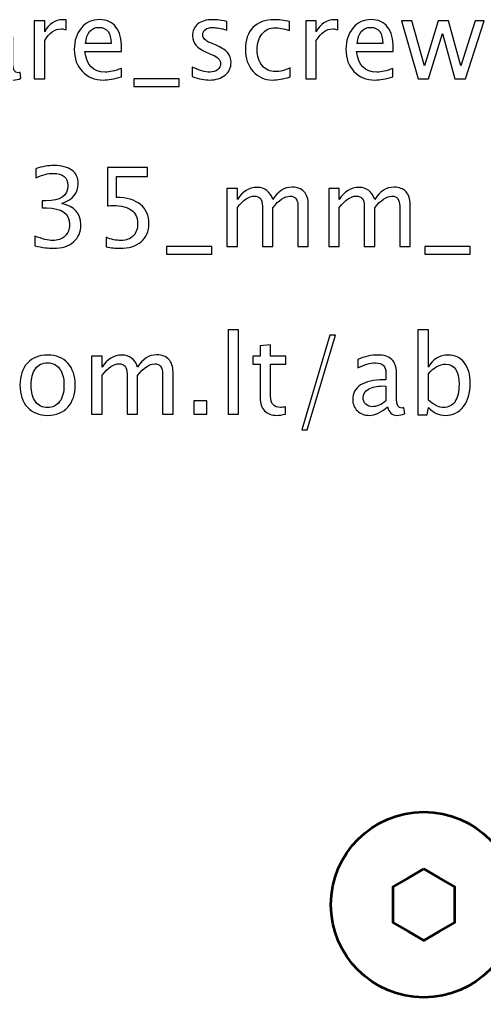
# Model space of a CAD drawing. Header units: centimetres. Extents: x -26.9 to 37.3, y -43.5 to 43.3.
# Drawn here: x 3.194 to 4.696, y 24.7 to 27.862 of the extents above; entities that cross this region are included whole.
import ezdxf

# ---------------------------------------------------------------- set-up
doc = ezdxf.new("R2010")
doc.units = ezdxf.units.CM
doc.header["$MEASUREMENT"] = 0
doc.layers.add('Layer 1', color=7, linetype='Continuous')

msp = doc.modelspace()

# ---------------------------------------------------------------- linework, layer by layer
at = {"layer": 'Layer 1', "lineweight": 53}
msp.add_ellipse((4.5, 25), major_axis=(0, 0.3), ratio=1, dxfattribs=at)
at = {"layer": 'Layer 1'}
for points, knots in [([(3.14253, 27.69425), (3.12219, 27.67556), (3.10261, 27.66621), (3.0838, 27.66621), (3.0838, 27.66621), (3.06833, 27.66621), (3.05546, 27.67103), (3.04528, 27.68073), (3.04528, 27.68073), (3.03505, 27.69043), (3.02994, 27.70266), (3.02994, 27.71742), (3.02994, 27.71742), (3.02994, 27.73782), (3.03852, 27.75352), (3.05569, 27.76446), (3.05569, 27.76446), (3.07286, 27.77539), (3.0975, 27.78086), (3.1296, 27.78086), (3.1296, 27.78086), (3.1296, 27.78086), (3.13754, 27.78086), (3.13754, 27.78086), (3.13754, 27.78086), (3.13754, 27.78086), (3.13754, 27.80338), (3.13754, 27.80338), (3.13754, 27.80338), (3.13754, 27.82508), (3.12625, 27.83589), (3.10361, 27.83589), (3.10361, 27.83589), (3.08609, 27.83589), (3.06692, 27.83037), (3.04617, 27.81931), (3.04617, 27.81931), (3.04617, 27.81931), (3.04617, 27.84718), (3.04617, 27.84718), (3.04617, 27.84718), (3.06898, 27.85659), (3.0905, 27.86129), (3.11067, 27.86129), (3.11067, 27.86129), (3.13142, 27.86129), (3.14677, 27.85659), (3.15659, 27.84712), (3.15659, 27.84712), (3.16646, 27.83766), (3.1714, 27.82308), (3.1714, 27.80338), (3.1714, 27.80338), (3.1714, 27.80338), (3.1714, 27.71889), (3.1714, 27.71889), (3.1714, 27.71889), (3.1714, 27.69954), (3.17734, 27.68984), (3.18928, 27.68984), (3.18928, 27.68984), (3.19075, 27.68984), (3.19292, 27.69008), (3.1958, 27.69055), (3.1958, 27.69055), (3.1958, 27.69055), (3.19822, 27.67173), (3.19822, 27.67173), (3.19822, 27.67173), (3.19051, 27.66803), (3.18205, 27.66621), (3.17276, 27.66621), (3.17276, 27.66621), (3.15694, 27.66621), (3.14689, 27.67556), (3.14253, 27.69425)], [0, 0, 0, 0, 0.05, 0.05, 0.05, 0.05, 0.1, 0.1, 0.1, 0.1, 0.15, 0.15, 0.15, 0.15, 0.2, 0.2, 0.2, 0.2, 0.25, 0.25, 0.25, 0.25, 0.3, 0.3, 0.3, 0.3, 0.35, 0.35, 0.35, 0.35, 0.4, 0.4, 0.4, 0.4, 0.45, 0.45, 0.45, 0.45, 0.5, 0.5, 0.5, 0.5, 0.55, 0.55, 0.55, 0.55, 0.6, 0.6, 0.6, 0.6, 0.65, 0.65, 0.65, 0.65, 0.7, 0.7, 0.7, 0.7, 0.75, 0.75, 0.75, 0.75, 0.8, 0.8, 0.8, 0.8, 0.85, 0.85, 0.85, 0.85, 0.9, 0.9, 0.9, 0.9, 1, 1, 1, 1]), ([(3.24096, 27.67044), (3.24096, 27.67044), (3.24096, 27.85741), (3.24096, 27.85741), (3.24096, 27.85741), (3.24096, 27.85741), (3.27482, 27.85741), (3.27482, 27.85741), (3.27482, 27.85741), (3.27482, 27.85741), (3.27482, 27.82208), (3.27482, 27.82208), (3.27482, 27.82208), (3.28829, 27.84824), (3.30781, 27.86129), (3.33344, 27.86129), (3.33344, 27.86129), (3.33691, 27.86129), (3.34056, 27.861), (3.34432, 27.86041), (3.34432, 27.86041), (3.34432, 27.86041), (3.34432, 27.82872), (3.34432, 27.82872), (3.34432, 27.82872), (3.33844, 27.83066), (3.33327, 27.83166), (3.3288, 27.83166), (3.3288, 27.83166), (3.30728, 27.83166), (3.28929, 27.81896), (3.27482, 27.7935), (3.27482, 27.7935), (3.27482, 27.7935), (3.27482, 27.67044), (3.27482, 27.67044), (3.27482, 27.67044), (3.27482, 27.67044), (3.24096, 27.67044), (3.24096, 27.67044)], [0, 0, 0, 0, 0.0909091, 0.0909091, 0.0909091, 0.0909091, 0.1818182, 0.1818182, 0.1818182, 0.1818182, 0.2727273, 0.2727273, 0.2727273, 0.2727273, 0.3636364, 0.3636364, 0.3636364, 0.3636364, 0.4545455, 0.4545455, 0.4545455, 0.4545455, 0.5454545, 0.5454545, 0.5454545, 0.5454545, 0.6363636, 0.6363636, 0.6363636, 0.6363636, 0.7272727, 0.7272727, 0.7272727, 0.7272727, 0.8181818, 0.8181818, 0.8181818, 0.8181818, 1, 1, 1, 1]), ([(3.52254, 27.67644), (3.49978, 27.66962), (3.48032, 27.66621), (3.46409, 27.66621), (3.46409, 27.66621), (3.4364, 27.66621), (3.41388, 27.67538), (3.39654, 27.69366), (3.39654, 27.69366), (3.37919, 27.71195), (3.37049, 27.73565), (3.37049, 27.76481), (3.37049, 27.76481), (3.37049, 27.79309), (3.37813, 27.81631), (3.39348, 27.83448), (3.39348, 27.83448), (3.40883, 27.85259), (3.42846, 27.86165), (3.45239, 27.86165), (3.45239, 27.86165), (3.47503, 27.86165), (3.49255, 27.85359), (3.5049, 27.83748), (3.5049, 27.83748), (3.51725, 27.82137), (3.52342, 27.79856), (3.52342, 27.76898), (3.52342, 27.76898), (3.52342, 27.76898), (3.52324, 27.75864), (3.52324, 27.75864), (3.52324, 27.75864), (3.52324, 27.75864), (3.40506, 27.75864), (3.40506, 27.75864), (3.40506, 27.75864), (3.41, 27.71395), (3.43182, 27.69161), (3.47044, 27.69161), (3.47044, 27.69161), (3.48461, 27.69161), (3.50196, 27.6956), (3.52254, 27.7036), (3.52254, 27.7036), (3.52254, 27.7036), (3.52254, 27.67644), (3.52254, 27.67644)], [0, 0, 0, 0, 0.0769231, 0.0769231, 0.0769231, 0.0769231, 0.1538462, 0.1538462, 0.1538462, 0.1538462, 0.2307692, 0.2307692, 0.2307692, 0.2307692, 0.3076923, 0.3076923, 0.3076923, 0.3076923, 0.3846154, 0.3846154, 0.3846154, 0.3846154, 0.4615385, 0.4615385, 0.4615385, 0.4615385, 0.5384615, 0.5384615, 0.5384615, 0.5384615, 0.6153846, 0.6153846, 0.6153846, 0.6153846, 0.6923077, 0.6923077, 0.6923077, 0.6923077, 0.7692308, 0.7692308, 0.7692308, 0.7692308, 0.8461538, 0.8461538, 0.8461538, 0.8461538, 1, 1, 1, 1]), ([(3.75155, 27.67714), (3.75155, 27.67714), (3.75155, 27.70819), (3.75155, 27.70819), (3.75155, 27.70819), (3.77372, 27.69713), (3.79295, 27.69161), (3.80935, 27.69161), (3.80935, 27.69161), (3.81911, 27.69161), (3.82723, 27.69425), (3.83363, 27.69954), (3.83363, 27.69954), (3.84004, 27.70478), (3.84328, 27.71136), (3.84328, 27.7193), (3.84328, 27.7193), (3.84328, 27.73088), (3.83428, 27.74047), (3.81629, 27.74805), (3.81629, 27.74805), (3.81629, 27.74805), (3.79647, 27.75646), (3.79647, 27.75646), (3.79647, 27.75646), (3.76725, 27.76857), (3.75261, 27.78609), (3.75261, 27.80885), (3.75261, 27.80885), (3.75261, 27.82513), (3.75837, 27.83795), (3.7699, 27.8473), (3.7699, 27.8473), (3.78142, 27.85665), (3.79724, 27.86129), (3.81729, 27.86129), (3.81729, 27.86129), (3.8277, 27.86129), (3.84063, 27.85988), (3.85598, 27.857), (3.85598, 27.857), (3.85598, 27.857), (3.86303, 27.85565), (3.86303, 27.85565), (3.86303, 27.85565), (3.86303, 27.85565), (3.86303, 27.82743), (3.86303, 27.82743), (3.86303, 27.82743), (3.84416, 27.83307), (3.82911, 27.83589), (3.81788, 27.83589), (3.81788, 27.83589), (3.808, 27.83589), (3.80018, 27.83372), (3.79424, 27.82943), (3.79424, 27.82943), (3.78836, 27.82513), (3.78542, 27.81937), (3.78542, 27.81214), (3.78542, 27.81214), (3.78542, 27.80197), (3.79365, 27.79333), (3.81017, 27.78633), (3.81017, 27.78633), (3.81017, 27.78633), (3.82646, 27.77945), (3.82646, 27.77945), (3.82646, 27.77945), (3.84492, 27.77169), (3.85798, 27.76346), (3.86562, 27.75481), (3.86562, 27.75481), (3.87332, 27.74617), (3.87714, 27.73535), (3.87714, 27.72242), (3.87714, 27.72242), (3.87714, 27.70601), (3.87068, 27.69255), (3.85768, 27.68202), (3.85768, 27.68202), (3.84475, 27.6715), (3.82817, 27.66621), (3.808, 27.66621), (3.808, 27.66621), (3.79248, 27.66621), (3.77372, 27.66985), (3.75155, 27.67714)], [0, 0, 0, 0, 0.0434783, 0.0434783, 0.0434783, 0.0434783, 0.0869565, 0.0869565, 0.0869565, 0.0869565, 0.1304348, 0.1304348, 0.1304348, 0.1304348, 0.173913, 0.173913, 0.173913, 0.173913, 0.2173913, 0.2173913, 0.2173913, 0.2173913, 0.2608696, 0.2608696, 0.2608696, 0.2608696, 0.3043478, 0.3043478, 0.3043478, 0.3043478, 0.3478261, 0.3478261, 0.3478261, 0.3478261, 0.3913043, 0.3913043, 0.3913043, 0.3913043, 0.4347826, 0.4347826, 0.4347826, 0.4347826, 0.4782609, 0.4782609, 0.4782609, 0.4782609, 0.5217391, 0.5217391, 0.5217391, 0.5217391, 0.5652174, 0.5652174, 0.5652174, 0.5652174, 0.6086957, 0.6086957, 0.6086957, 0.6086957, 0.6521739, 0.6521739, 0.6521739, 0.6521739, 0.6956522, 0.6956522, 0.6956522, 0.6956522, 0.7391304, 0.7391304, 0.7391304, 0.7391304, 0.7826087, 0.7826087, 0.7826087, 0.7826087, 0.826087, 0.826087, 0.826087, 0.826087, 0.8695652, 0.8695652, 0.8695652, 0.8695652, 0.9130435, 0.9130435, 0.9130435, 0.9130435, 1, 1, 1, 1]), ([(4.06794, 27.67608), (4.04601, 27.6695), (4.02708, 27.66621), (4.01114, 27.66621), (4.01114, 27.66621), (3.98586, 27.66621), (3.96493, 27.67556), (3.94829, 27.69419), (3.94829, 27.69419), (3.93165, 27.71289), (3.9233, 27.73647), (3.9233, 27.76487), (3.9233, 27.76487), (3.9233, 27.79521), (3.93153, 27.8189), (3.94799, 27.83584), (3.94799, 27.83584), (3.96446, 27.85283), (3.98745, 27.86129), (4.01696, 27.86129), (4.01696, 27.86129), (4.03149, 27.86129), (4.04783, 27.85929), (4.06582, 27.8553), (4.06582, 27.8553), (4.06582, 27.8553), (4.06582, 27.82672), (4.06582, 27.82672), (4.06582, 27.82672), (4.04671, 27.83237), (4.03113, 27.83519), (4.01914, 27.83519), (4.01914, 27.83519), (4.00173, 27.83519), (3.9878, 27.82866), (3.97739, 27.81567), (3.97739, 27.81567), (3.96699, 27.80267), (3.96175, 27.78533), (3.96175, 27.76369), (3.96175, 27.76369), (3.96175, 27.7427), (3.96716, 27.72577), (3.97792, 27.71277), (3.97792, 27.71277), (3.98868, 27.69984), (4.00273, 27.69337), (4.0202, 27.69337), (4.0202, 27.69337), (4.03566, 27.69337), (4.05154, 27.69737), (4.06794, 27.70537), (4.06794, 27.70537), (4.06794, 27.70537), (4.06794, 27.67608), (4.06794, 27.67608)], [0, 0, 0, 0, 0.0666667, 0.0666667, 0.0666667, 0.0666667, 0.1333333, 0.1333333, 0.1333333, 0.1333333, 0.2, 0.2, 0.2, 0.2, 0.2666667, 0.2666667, 0.2666667, 0.2666667, 0.3333333, 0.3333333, 0.3333333, 0.3333333, 0.4, 0.4, 0.4, 0.4, 0.4666667, 0.4666667, 0.4666667, 0.4666667, 0.5333333, 0.5333333, 0.5333333, 0.5333333, 0.6, 0.6, 0.6, 0.6, 0.6666667, 0.6666667, 0.6666667, 0.6666667, 0.7333333, 0.7333333, 0.7333333, 0.7333333, 0.8, 0.8, 0.8, 0.8, 0.8666667, 0.8666667, 0.8666667, 0.8666667, 1, 1, 1, 1]), ([(4.1188, 27.67044), (4.1188, 27.67044), (4.1188, 27.85741), (4.1188, 27.85741), (4.1188, 27.85741), (4.1188, 27.85741), (4.15266, 27.85741), (4.15266, 27.85741), (4.15266, 27.85741), (4.15266, 27.85741), (4.15266, 27.82208), (4.15266, 27.82208), (4.15266, 27.82208), (4.16613, 27.84824), (4.18565, 27.86129), (4.21128, 27.86129), (4.21128, 27.86129), (4.21475, 27.86129), (4.2184, 27.861), (4.22216, 27.86041), (4.22216, 27.86041), (4.22216, 27.86041), (4.22216, 27.82872), (4.22216, 27.82872), (4.22216, 27.82872), (4.21628, 27.83066), (4.21111, 27.83166), (4.20664, 27.83166), (4.20664, 27.83166), (4.18512, 27.83166), (4.16713, 27.81896), (4.15266, 27.7935), (4.15266, 27.7935), (4.15266, 27.7935), (4.15266, 27.67044), (4.15266, 27.67044), (4.15266, 27.67044), (4.15266, 27.67044), (4.1188, 27.67044), (4.1188, 27.67044)], [0, 0, 0, 0, 0.0909091, 0.0909091, 0.0909091, 0.0909091, 0.1818182, 0.1818182, 0.1818182, 0.1818182, 0.2727273, 0.2727273, 0.2727273, 0.2727273, 0.3636364, 0.3636364, 0.3636364, 0.3636364, 0.4545455, 0.4545455, 0.4545455, 0.4545455, 0.5454545, 0.5454545, 0.5454545, 0.5454545, 0.6363636, 0.6363636, 0.6363636, 0.6363636, 0.7272727, 0.7272727, 0.7272727, 0.7272727, 0.8181818, 0.8181818, 0.8181818, 0.8181818, 1, 1, 1, 1]), ([(4.40038, 27.67644), (4.37762, 27.66962), (4.35816, 27.66621), (4.34193, 27.66621), (4.34193, 27.66621), (4.31424, 27.66621), (4.29172, 27.67538), (4.27438, 27.69366), (4.27438, 27.69366), (4.25703, 27.71195), (4.24833, 27.73565), (4.24833, 27.76481), (4.24833, 27.76481), (4.24833, 27.79309), (4.25597, 27.81631), (4.27132, 27.83448), (4.27132, 27.83448), (4.28667, 27.85259), (4.3063, 27.86165), (4.33023, 27.86165), (4.33023, 27.86165), (4.35287, 27.86165), (4.37039, 27.85359), (4.38274, 27.83748), (4.38274, 27.83748), (4.39509, 27.82137), (4.40126, 27.79856), (4.40126, 27.76898), (4.40126, 27.76898), (4.40126, 27.76898), (4.40108, 27.75864), (4.40108, 27.75864), (4.40108, 27.75864), (4.40108, 27.75864), (4.2829, 27.75864), (4.2829, 27.75864), (4.2829, 27.75864), (4.28784, 27.71395), (4.30966, 27.69161), (4.34828, 27.69161), (4.34828, 27.69161), (4.36245, 27.69161), (4.3798, 27.6956), (4.40038, 27.7036), (4.40038, 27.7036), (4.40038, 27.7036), (4.40038, 27.67644), (4.40038, 27.67644)], [0, 0, 0, 0, 0.0769231, 0.0769231, 0.0769231, 0.0769231, 0.1538462, 0.1538462, 0.1538462, 0.1538462, 0.2307692, 0.2307692, 0.2307692, 0.2307692, 0.3076923, 0.3076923, 0.3076923, 0.3076923, 0.3846154, 0.3846154, 0.3846154, 0.3846154, 0.4615385, 0.4615385, 0.4615385, 0.4615385, 0.5384615, 0.5384615, 0.5384615, 0.5384615, 0.6153846, 0.6153846, 0.6153846, 0.6153846, 0.6923077, 0.6923077, 0.6923077, 0.6923077, 0.7692308, 0.7692308, 0.7692308, 0.7692308, 0.8461538, 0.8461538, 0.8461538, 0.8461538, 1, 1, 1, 1]), ([(4.48158, 27.67044), (4.48158, 27.67044), (4.42796, 27.85741), (4.42796, 27.85741), (4.42796, 27.85741), (4.42796, 27.85741), (4.461, 27.85741), (4.461, 27.85741), (4.461, 27.85741), (4.461, 27.85741), (4.5021, 27.71224), (4.5021, 27.71224), (4.5021, 27.71224), (4.5021, 27.71224), (4.54643, 27.85741), (4.54643, 27.85741), (4.54643, 27.85741), (4.54643, 27.85741), (4.5803, 27.85741), (4.5803, 27.85741), (4.5803, 27.85741), (4.5803, 27.85741), (4.61928, 27.71248), (4.61928, 27.71248), (4.61928, 27.71248), (4.61928, 27.71248), (4.66644, 27.85741), (4.66644, 27.85741), (4.66644, 27.85741), (4.66644, 27.85741), (4.69536, 27.85741), (4.69536, 27.85741), (4.69536, 27.85741), (4.69536, 27.85741), (4.63433, 27.67044), (4.63433, 27.67044), (4.63433, 27.67044), (4.63433, 27.67044), (4.60047, 27.67044), (4.60047, 27.67044), (4.60047, 27.67044), (4.60047, 27.67044), (4.56037, 27.81626), (4.56037, 27.81626), (4.56037, 27.81626), (4.56037, 27.81626), (4.51545, 27.67044), (4.51545, 27.67044), (4.51545, 27.67044), (4.51545, 27.67044), (4.48158, 27.67044), (4.48158, 27.67044)], [0, 0, 0, 0, 0.0714286, 0.0714286, 0.0714286, 0.0714286, 0.1428571, 0.1428571, 0.1428571, 0.1428571, 0.2142857, 0.2142857, 0.2142857, 0.2142857, 0.2857143, 0.2857143, 0.2857143, 0.2857143, 0.3571429, 0.3571429, 0.3571429, 0.3571429, 0.4285714, 0.4285714, 0.4285714, 0.4285714, 0.5, 0.5, 0.5, 0.5, 0.5714286, 0.5714286, 0.5714286, 0.5714286, 0.6428571, 0.6428571, 0.6428571, 0.6428571, 0.7142857, 0.7142857, 0.7142857, 0.7142857, 0.7857143, 0.7857143, 0.7857143, 0.7857143, 0.8571429, 0.8571429, 0.8571429, 0.8571429, 1, 1, 1, 1]), ([(3.40683, 27.78404), (3.40683, 27.78404), (3.48938, 27.78404), (3.48938, 27.78404), (3.48938, 27.78404), (3.48938, 27.81884), (3.47638, 27.83625), (3.45045, 27.83625), (3.45045, 27.83625), (3.42435, 27.83625), (3.40983, 27.81884), (3.40683, 27.78404)], [0, 0, 0, 0, 0.25, 0.25, 0.25, 0.25, 0.5, 0.5, 0.5, 0.5, 1, 1, 1, 1]), ([(4.28467, 27.78404), (4.28467, 27.78404), (4.36722, 27.78404), (4.36722, 27.78404), (4.36722, 27.78404), (4.36722, 27.81884), (4.35422, 27.83625), (4.32829, 27.83625), (4.32829, 27.83625), (4.30219, 27.83625), (4.28767, 27.81884), (4.28467, 27.78404)], [0, 0, 0, 0, 0.25, 0.25, 0.25, 0.25, 0.5, 0.5, 0.5, 0.5, 1, 1, 1, 1]), ([(3.56282, 27.64504), (3.56282, 27.64504), (3.56282, 27.67044), (3.56282, 27.67044), (3.56282, 27.67044), (3.56282, 27.67044), (3.70957, 27.67044), (3.70957, 27.67044), (3.70957, 27.67044), (3.70957, 27.67044), (3.70957, 27.64504), (3.70957, 27.64504), (3.70957, 27.64504), (3.70957, 27.64504), (3.56282, 27.64504), (3.56282, 27.64504)], [0, 0, 0, 0, 0.2, 0.2, 0.2, 0.2, 0.4, 0.4, 0.4, 0.4, 0.6, 0.6, 0.6, 0.6, 1, 1, 1, 1]), ([(3.24319, 27.1301), (3.24319, 27.1301), (3.24319, 27.16185), (3.24319, 27.16185), (3.24319, 27.16185), (3.26742, 27.15221), (3.28641, 27.14739), (3.30034, 27.14739), (3.30034, 27.14739), (3.31675, 27.14739), (3.32998, 27.15209), (3.34015, 27.16156), (3.34015, 27.16156), (3.35032, 27.17103), (3.35538, 27.18337), (3.35538, 27.19854), (3.35538, 27.19854), (3.35538, 27.23453), (3.33033, 27.25252), (3.28024, 27.25252), (3.28024, 27.25252), (3.28024, 27.25252), (3.26683, 27.25252), (3.26683, 27.25252), (3.26683, 27.25252), (3.26683, 27.25252), (3.26683, 27.27527), (3.26683, 27.27527), (3.26683, 27.27527), (3.26683, 27.27527), (3.27871, 27.27545), (3.27871, 27.27545), (3.27871, 27.27545), (3.3258, 27.27545), (3.34938, 27.29203), (3.34938, 27.32525), (3.34938, 27.32525), (3.34938, 27.3513), (3.33374, 27.36435), (3.30252, 27.36435), (3.30252, 27.36435), (3.28576, 27.36435), (3.26718, 27.35953), (3.24672, 27.34989), (3.24672, 27.34989), (3.24672, 27.34989), (3.24672, 27.37952), (3.24672, 27.37952), (3.24672, 27.37952), (3.26677, 27.38634), (3.28612, 27.38975), (3.30469, 27.38975), (3.30469, 27.38975), (3.32998, 27.38975), (3.34944, 27.38469), (3.36296, 27.37458), (3.36296, 27.37458), (3.37649, 27.36453), (3.38325, 27.34989), (3.38325, 27.33072), (3.38325, 27.33072), (3.38325, 27.30079), (3.36555, 27.27945), (3.3301, 27.26675), (3.3301, 27.26675), (3.37119, 27.25716), (3.39171, 27.23464), (3.39171, 27.19907), (3.39171, 27.19907), (3.39171, 27.17508), (3.38378, 27.15621), (3.36796, 27.14251), (3.36796, 27.14251), (3.35214, 27.12881), (3.33039, 27.12199), (3.30275, 27.12199), (3.30275, 27.12199), (3.287, 27.12199), (3.26718, 27.12469), (3.24319, 27.1301)], [0, 0, 0, 0, 0.047619, 0.047619, 0.047619, 0.047619, 0.0952381, 0.0952381, 0.0952381, 0.0952381, 0.1428571, 0.1428571, 0.1428571, 0.1428571, 0.1904762, 0.1904762, 0.1904762, 0.1904762, 0.2380952, 0.2380952, 0.2380952, 0.2380952, 0.2857143, 0.2857143, 0.2857143, 0.2857143, 0.3333333, 0.3333333, 0.3333333, 0.3333333, 0.3809524, 0.3809524, 0.3809524, 0.3809524, 0.4285714, 0.4285714, 0.4285714, 0.4285714, 0.4761905, 0.4761905, 0.4761905, 0.4761905, 0.5238095, 0.5238095, 0.5238095, 0.5238095, 0.5714286, 0.5714286, 0.5714286, 0.5714286, 0.6190476, 0.6190476, 0.6190476, 0.6190476, 0.6666667, 0.6666667, 0.6666667, 0.6666667, 0.7142857, 0.7142857, 0.7142857, 0.7142857, 0.7619048, 0.7619048, 0.7619048, 0.7619048, 0.8095238, 0.8095238, 0.8095238, 0.8095238, 0.8571429, 0.8571429, 0.8571429, 0.8571429, 0.9047619, 0.9047619, 0.9047619, 0.9047619, 1, 1, 1, 1]), ([(3.47332, 27.12728), (3.47332, 27.12728), (3.47332, 27.15762), (3.47332, 27.15762), (3.47332, 27.15762), (3.49019, 27.1508), (3.50619, 27.14739), (3.52147, 27.14739), (3.52147, 27.14739), (3.53817, 27.14739), (3.55134, 27.15233), (3.56093, 27.16221), (3.56093, 27.16221), (3.57051, 27.17208), (3.57527, 27.18567), (3.57527, 27.20295), (3.57527, 27.20295), (3.57527, 27.22153), (3.56851, 27.23576), (3.55499, 27.24558), (3.55499, 27.24558), (3.54146, 27.2554), (3.52189, 27.26028), (3.49631, 27.26028), (3.49631, 27.26028), (3.49037, 27.26028), (3.48408, 27.25987), (3.47755, 27.25904), (3.47755, 27.25904), (3.47755, 27.25904), (3.47755, 27.3834), (3.47755, 27.3834), (3.47755, 27.3834), (3.47755, 27.3834), (3.60667, 27.3834), (3.60667, 27.3834), (3.60667, 27.3834), (3.60667, 27.3834), (3.60667, 27.35377), (3.60667, 27.35377), (3.60667, 27.35377), (3.60667, 27.35377), (3.50719, 27.35377), (3.50719, 27.35377), (3.50719, 27.35377), (3.50719, 27.35377), (3.50719, 27.28639), (3.50719, 27.28639), (3.50719, 27.28639), (3.53999, 27.28639), (3.56557, 27.27886), (3.58397, 27.26381), (3.58397, 27.26381), (3.60238, 27.24881), (3.61161, 27.228), (3.61161, 27.20137), (3.61161, 27.20137), (3.61161, 27.17655), (3.60326, 27.15715), (3.58656, 27.1431), (3.58656, 27.1431), (3.56986, 27.12905), (3.54681, 27.12199), (3.51742, 27.12199), (3.51742, 27.12199), (3.50431, 27.12199), (3.48961, 27.12375), (3.47332, 27.12728)], [0, 0, 0, 0, 0.0555556, 0.0555556, 0.0555556, 0.0555556, 0.1111111, 0.1111111, 0.1111111, 0.1111111, 0.1666667, 0.1666667, 0.1666667, 0.1666667, 0.2222222, 0.2222222, 0.2222222, 0.2222222, 0.2777778, 0.2777778, 0.2777778, 0.2777778, 0.3333333, 0.3333333, 0.3333333, 0.3333333, 0.3888889, 0.3888889, 0.3888889, 0.3888889, 0.4444444, 0.4444444, 0.4444444, 0.4444444, 0.5, 0.5, 0.5, 0.5, 0.5555556, 0.5555556, 0.5555556, 0.5555556, 0.6111111, 0.6111111, 0.6111111, 0.6111111, 0.6666667, 0.6666667, 0.6666667, 0.6666667, 0.7222222, 0.7222222, 0.7222222, 0.7222222, 0.7777778, 0.7777778, 0.7777778, 0.7777778, 0.8333333, 0.8333333, 0.8333333, 0.8333333, 0.8888889, 0.8888889, 0.8888889, 0.8888889, 1, 1, 1, 1]), ([(3.86361, 27.12834), (3.86361, 27.12834), (3.86361, 27.31531), (3.86361, 27.31531), (3.86361, 27.31531), (3.86361, 27.31531), (3.89747, 27.31531), (3.89747, 27.31531), (3.89747, 27.31531), (3.89747, 27.31531), (3.89747, 27.27998), (3.89747, 27.27998), (3.89747, 27.27998), (3.914, 27.30614), (3.93516, 27.31919), (3.96109, 27.31919), (3.96109, 27.31919), (3.98608, 27.31919), (4.00307, 27.30614), (4.01213, 27.27998), (4.01213, 27.27998), (4.02818, 27.30638), (4.04911, 27.31955), (4.0748, 27.31955), (4.0748, 27.31955), (4.09121, 27.31955), (4.10397, 27.31473), (4.11308, 27.30502), (4.11308, 27.30502), (4.12219, 27.29532), (4.12678, 27.28174), (4.12678, 27.26428), (4.12678, 27.26428), (4.12678, 27.26428), (4.12678, 27.12834), (4.12678, 27.12834), (4.12678, 27.12834), (4.12678, 27.12834), (4.09291, 27.12834), (4.09291, 27.12834), (4.09291, 27.12834), (4.09291, 27.12834), (4.09291, 27.25869), (4.09291, 27.25869), (4.09291, 27.25869), (4.09291, 27.27998), (4.08445, 27.29062), (4.06751, 27.29062), (4.06751, 27.29062), (4.04993, 27.29062), (4.03147, 27.27821), (4.01213, 27.25334), (4.01213, 27.25334), (4.01213, 27.25334), (4.01213, 27.12834), (4.01213, 27.12834), (4.01213, 27.12834), (4.01213, 27.12834), (3.97826, 27.12834), (3.97826, 27.12834), (3.97826, 27.12834), (3.97826, 27.12834), (3.97826, 27.25881), (3.97826, 27.25881), (3.97826, 27.25881), (3.97826, 27.28027), (3.96968, 27.29097), (3.95245, 27.29097), (3.95245, 27.29097), (3.93534, 27.29097), (3.91699, 27.27851), (3.89747, 27.25352), (3.89747, 27.25352), (3.89747, 27.25352), (3.89747, 27.12834), (3.89747, 27.12834), (3.89747, 27.12834), (3.89747, 27.12834), (3.86361, 27.12834), (3.86361, 27.12834)], [0, 0, 0, 0, 0.047619, 0.047619, 0.047619, 0.047619, 0.0952381, 0.0952381, 0.0952381, 0.0952381, 0.1428571, 0.1428571, 0.1428571, 0.1428571, 0.1904762, 0.1904762, 0.1904762, 0.1904762, 0.2380952, 0.2380952, 0.2380952, 0.2380952, 0.2857143, 0.2857143, 0.2857143, 0.2857143, 0.3333333, 0.3333333, 0.3333333, 0.3333333, 0.3809524, 0.3809524, 0.3809524, 0.3809524, 0.4285714, 0.4285714, 0.4285714, 0.4285714, 0.4761905, 0.4761905, 0.4761905, 0.4761905, 0.5238095, 0.5238095, 0.5238095, 0.5238095, 0.5714286, 0.5714286, 0.5714286, 0.5714286, 0.6190476, 0.6190476, 0.6190476, 0.6190476, 0.6666667, 0.6666667, 0.6666667, 0.6666667, 0.7142857, 0.7142857, 0.7142857, 0.7142857, 0.7619048, 0.7619048, 0.7619048, 0.7619048, 0.8095238, 0.8095238, 0.8095238, 0.8095238, 0.8571429, 0.8571429, 0.8571429, 0.8571429, 0.9047619, 0.9047619, 0.9047619, 0.9047619, 1, 1, 1, 1]), ([(4.19299, 27.12834), (4.19299, 27.12834), (4.19299, 27.31531), (4.19299, 27.31531), (4.19299, 27.31531), (4.19299, 27.31531), (4.22685, 27.31531), (4.22685, 27.31531), (4.22685, 27.31531), (4.22685, 27.31531), (4.22685, 27.27998), (4.22685, 27.27998), (4.22685, 27.27998), (4.24338, 27.30614), (4.26454, 27.31919), (4.29047, 27.31919), (4.29047, 27.31919), (4.31546, 27.31919), (4.33245, 27.30614), (4.34151, 27.27998), (4.34151, 27.27998), (4.35756, 27.30638), (4.37849, 27.31955), (4.40418, 27.31955), (4.40418, 27.31955), (4.42059, 27.31955), (4.43335, 27.31473), (4.44246, 27.30502), (4.44246, 27.30502), (4.45157, 27.29532), (4.45616, 27.28174), (4.45616, 27.26428), (4.45616, 27.26428), (4.45616, 27.26428), (4.45616, 27.12834), (4.45616, 27.12834), (4.45616, 27.12834), (4.45616, 27.12834), (4.42229, 27.12834), (4.42229, 27.12834), (4.42229, 27.12834), (4.42229, 27.12834), (4.42229, 27.25869), (4.42229, 27.25869), (4.42229, 27.25869), (4.42229, 27.27998), (4.41383, 27.29062), (4.39689, 27.29062), (4.39689, 27.29062), (4.37931, 27.29062), (4.36085, 27.27821), (4.34151, 27.25334), (4.34151, 27.25334), (4.34151, 27.25334), (4.34151, 27.12834), (4.34151, 27.12834), (4.34151, 27.12834), (4.34151, 27.12834), (4.30764, 27.12834), (4.30764, 27.12834), (4.30764, 27.12834), (4.30764, 27.12834), (4.30764, 27.25881), (4.30764, 27.25881), (4.30764, 27.25881), (4.30764, 27.28027), (4.29906, 27.29097), (4.28183, 27.29097), (4.28183, 27.29097), (4.26472, 27.29097), (4.24637, 27.27851), (4.22685, 27.25352), (4.22685, 27.25352), (4.22685, 27.25352), (4.22685, 27.12834), (4.22685, 27.12834), (4.22685, 27.12834), (4.22685, 27.12834), (4.19299, 27.12834), (4.19299, 27.12834)], [0, 0, 0, 0, 0.047619, 0.047619, 0.047619, 0.047619, 0.0952381, 0.0952381, 0.0952381, 0.0952381, 0.1428571, 0.1428571, 0.1428571, 0.1428571, 0.1904762, 0.1904762, 0.1904762, 0.1904762, 0.2380952, 0.2380952, 0.2380952, 0.2380952, 0.2857143, 0.2857143, 0.2857143, 0.2857143, 0.3333333, 0.3333333, 0.3333333, 0.3333333, 0.3809524, 0.3809524, 0.3809524, 0.3809524, 0.4285714, 0.4285714, 0.4285714, 0.4285714, 0.4761905, 0.4761905, 0.4761905, 0.4761905, 0.5238095, 0.5238095, 0.5238095, 0.5238095, 0.5714286, 0.5714286, 0.5714286, 0.5714286, 0.6190476, 0.6190476, 0.6190476, 0.6190476, 0.6666667, 0.6666667, 0.6666667, 0.6666667, 0.7142857, 0.7142857, 0.7142857, 0.7142857, 0.7619048, 0.7619048, 0.7619048, 0.7619048, 0.8095238, 0.8095238, 0.8095238, 0.8095238, 0.8571429, 0.8571429, 0.8571429, 0.8571429, 0.9047619, 0.9047619, 0.9047619, 0.9047619, 1, 1, 1, 1]), ([(3.66817, 27.10294), (3.66817, 27.10294), (3.66817, 27.12834), (3.66817, 27.12834), (3.66817, 27.12834), (3.66817, 27.12834), (3.81492, 27.12834), (3.81492, 27.12834), (3.81492, 27.12834), (3.81492, 27.12834), (3.81492, 27.10294), (3.81492, 27.10294), (3.81492, 27.10294), (3.81492, 27.10294), (3.66817, 27.10294), (3.66817, 27.10294)], [0, 0, 0, 0, 0.2, 0.2, 0.2, 0.2, 0.4, 0.4, 0.4, 0.4, 0.6, 0.6, 0.6, 0.6, 1, 1, 1, 1]), ([(4.50332, 27.10294), (4.50332, 27.10294), (4.50332, 27.12834), (4.50332, 27.12834), (4.50332, 27.12834), (4.50332, 27.12834), (4.65007, 27.12834), (4.65007, 27.12834), (4.65007, 27.12834), (4.65007, 27.12834), (4.65007, 27.10294), (4.65007, 27.10294), (4.65007, 27.10294), (4.65007, 27.10294), (4.50332, 27.10294), (4.50332, 27.10294)], [0, 0, 0, 0, 0.2, 0.2, 0.2, 0.2, 0.4, 0.4, 0.4, 0.4, 0.6, 0.6, 0.6, 0.6, 1, 1, 1, 1]), ([(3.86748, 26.58624), (3.86748, 26.58624), (3.86748, 26.85823), (3.86748, 26.85823), (3.86748, 26.85823), (3.86748, 26.85823), (3.90134, 26.85823), (3.90134, 26.85823), (3.90134, 26.85823), (3.90134, 26.85823), (3.90134, 26.58624), (3.90134, 26.58624), (3.90134, 26.58624), (3.90134, 26.58624), (3.86748, 26.58624), (3.86748, 26.58624)], [0, 0, 0, 0, 0.2, 0.2, 0.2, 0.2, 0.4, 0.4, 0.4, 0.4, 0.6, 0.6, 0.6, 0.6, 1, 1, 1, 1]), ([(4.48113, 26.58412), (4.48113, 26.58412), (4.48113, 26.85823), (4.48113, 26.85823), (4.48113, 26.85823), (4.48113, 26.85823), (4.51499, 26.85823), (4.51499, 26.85823), (4.51499, 26.85823), (4.51499, 26.85823), (4.51499, 26.73788), (4.51499, 26.73788), (4.51499, 26.73788), (4.52887, 26.76404), (4.54974, 26.77709), (4.57755, 26.77709), (4.57755, 26.77709), (4.60007, 26.77709), (4.61777, 26.76892), (4.63071, 26.75252), (4.63071, 26.75252), (4.64364, 26.73611), (4.65011, 26.71371), (4.65011, 26.68531), (4.65011, 26.68531), (4.65011, 26.65439), (4.64276, 26.6294), (4.62812, 26.61046), (4.62812, 26.61046), (4.61348, 26.59147), (4.59419, 26.58201), (4.57032, 26.58201), (4.57032, 26.58201), (4.54816, 26.58201), (4.52969, 26.59047), (4.51499, 26.60747), (4.51499, 26.60747), (4.51499, 26.60747), (4.51088, 26.58412), (4.51088, 26.58412), (4.51088, 26.58412), (4.51088, 26.58412), (4.48113, 26.58412), (4.48113, 26.58412)], [0, 0, 0, 0, 0.0833333, 0.0833333, 0.0833333, 0.0833333, 0.1666667, 0.1666667, 0.1666667, 0.1666667, 0.25, 0.25, 0.25, 0.25, 0.3333333, 0.3333333, 0.3333333, 0.3333333, 0.4166667, 0.4166667, 0.4166667, 0.4166667, 0.5, 0.5, 0.5, 0.5, 0.5833333, 0.5833333, 0.5833333, 0.5833333, 0.6666667, 0.6666667, 0.6666667, 0.6666667, 0.75, 0.75, 0.75, 0.75, 0.8333333, 0.8333333, 0.8333333, 0.8333333, 1, 1, 1, 1]), ([(4.1056, 26.53509), (4.1056, 26.53509), (4.19632, 26.8413), (4.19632, 26.8413), (4.19632, 26.8413), (4.19632, 26.8413), (4.21426, 26.8413), (4.21426, 26.8413), (4.21426, 26.8413), (4.21426, 26.8413), (4.12353, 26.53509), (4.12353, 26.53509), (4.12353, 26.53509), (4.12353, 26.53509), (4.1056, 26.53509), (4.1056, 26.53509)], [0, 0, 0, 0, 0.2, 0.2, 0.2, 0.2, 0.4, 0.4, 0.4, 0.4, 0.6, 0.6, 0.6, 0.6, 1, 1, 1, 1]), ([(4.05304, 26.5863), (4.04257, 26.58342), (4.03346, 26.58201), (4.02575, 26.58201), (4.02575, 26.58201), (4.00847, 26.58201), (3.995, 26.58695), (3.98536, 26.59682), (3.98536, 26.59682), (3.97566, 26.6067), (3.97084, 26.6204), (3.97084, 26.63798), (3.97084, 26.63798), (3.97084, 26.63798), (3.97084, 26.74781), (3.97084, 26.74781), (3.97084, 26.74781), (3.97084, 26.74781), (3.94744, 26.74781), (3.94744, 26.74781), (3.94744, 26.74781), (3.94744, 26.74781), (3.94744, 26.77321), (3.94744, 26.77321), (3.94744, 26.77321), (3.94744, 26.77321), (3.97084, 26.77321), (3.97084, 26.77321), (3.97084, 26.77321), (3.97084, 26.77321), (3.97084, 26.80702), (3.97084, 26.80702), (3.97084, 26.80702), (3.97084, 26.80702), (4.0047, 26.81026), (4.0047, 26.81026), (4.0047, 26.81026), (4.0047, 26.81026), (4.0047, 26.77321), (4.0047, 26.77321), (4.0047, 26.77321), (4.0047, 26.77321), (4.05374, 26.77321), (4.05374, 26.77321), (4.05374, 26.77321), (4.05374, 26.77321), (4.05374, 26.74781), (4.05374, 26.74781), (4.05374, 26.74781), (4.05374, 26.74781), (4.0047, 26.74781), (4.0047, 26.74781), (4.0047, 26.74781), (4.0047, 26.74781), (4.0047, 26.6441), (4.0047, 26.6441), (4.0047, 26.6441), (4.0047, 26.61964), (4.01535, 26.60741), (4.03657, 26.60741), (4.03657, 26.60741), (4.0411, 26.60741), (4.04657, 26.60817), (4.05304, 26.60964), (4.05304, 26.60964), (4.05304, 26.60964), (4.05304, 26.5863), (4.05304, 26.5863)], [0, 0, 0, 0, 0.0555556, 0.0555556, 0.0555556, 0.0555556, 0.1111111, 0.1111111, 0.1111111, 0.1111111, 0.1666667, 0.1666667, 0.1666667, 0.1666667, 0.2222222, 0.2222222, 0.2222222, 0.2222222, 0.2777778, 0.2777778, 0.2777778, 0.2777778, 0.3333333, 0.3333333, 0.3333333, 0.3333333, 0.3888889, 0.3888889, 0.3888889, 0.3888889, 0.4444444, 0.4444444, 0.4444444, 0.4444444, 0.5, 0.5, 0.5, 0.5, 0.5555556, 0.5555556, 0.5555556, 0.5555556, 0.6111111, 0.6111111, 0.6111111, 0.6111111, 0.6666667, 0.6666667, 0.6666667, 0.6666667, 0.7222222, 0.7222222, 0.7222222, 0.7222222, 0.7777778, 0.7777778, 0.7777778, 0.7777778, 0.8333333, 0.8333333, 0.8333333, 0.8333333, 0.8888889, 0.8888889, 0.8888889, 0.8888889, 1, 1, 1, 1]), ([(3.28421, 26.58201), (3.25676, 26.58201), (3.235, 26.59077), (3.21901, 26.60829), (3.21901, 26.60829), (3.20296, 26.62581), (3.19496, 26.64962), (3.19496, 26.67967), (3.19496, 26.67967), (3.19496, 26.70965), (3.20296, 26.73341), (3.21901, 26.75087), (3.21901, 26.75087), (3.235, 26.76833), (3.25676, 26.77709), (3.28421, 26.77709), (3.28421, 26.77709), (3.31167, 26.77709), (3.33343, 26.76833), (3.34942, 26.75087), (3.34942, 26.75087), (3.36547, 26.73341), (3.37347, 26.70965), (3.37347, 26.67967), (3.37347, 26.67967), (3.37347, 26.64962), (3.36547, 26.62581), (3.34942, 26.60829), (3.34942, 26.60829), (3.33343, 26.59077), (3.31167, 26.58201), (3.28421, 26.58201)], [0, 0, 0, 0, 0.1111111, 0.1111111, 0.1111111, 0.1111111, 0.2222222, 0.2222222, 0.2222222, 0.2222222, 0.3333333, 0.3333333, 0.3333333, 0.3333333, 0.4444444, 0.4444444, 0.4444444, 0.4444444, 0.5555556, 0.5555556, 0.5555556, 0.5555556, 0.6666667, 0.6666667, 0.6666667, 0.6666667, 0.7777778, 0.7777778, 0.7777778, 0.7777778, 1, 1, 1, 1]), ([(3.28415, 26.60741), (3.30091, 26.60741), (3.31396, 26.6137), (3.32325, 26.62634), (3.32325, 26.62634), (3.33249, 26.63892), (3.33713, 26.65674), (3.33713, 26.67967), (3.33713, 26.67967), (3.33713, 26.70254), (3.33249, 26.7203), (3.32325, 26.73288), (3.32325, 26.73288), (3.31396, 26.7454), (3.30091, 26.75169), (3.28415, 26.75169), (3.28415, 26.75169), (3.26734, 26.75169), (3.25429, 26.7454), (3.24511, 26.73288), (3.24511, 26.73288), (3.23588, 26.7203), (3.2313, 26.70254), (3.2313, 26.67967), (3.2313, 26.67967), (3.2313, 26.65674), (3.23588, 26.63892), (3.24511, 26.62634), (3.24511, 26.62634), (3.25429, 26.6137), (3.26734, 26.60741), (3.28415, 26.60741)], [0, 0, 0, 0, 0.1111111, 0.1111111, 0.1111111, 0.1111111, 0.2222222, 0.2222222, 0.2222222, 0.2222222, 0.3333333, 0.3333333, 0.3333333, 0.3333333, 0.4444444, 0.4444444, 0.4444444, 0.4444444, 0.5555556, 0.5555556, 0.5555556, 0.5555556, 0.6666667, 0.6666667, 0.6666667, 0.6666667, 0.7777778, 0.7777778, 0.7777778, 0.7777778, 1, 1, 1, 1]), ([(3.4265, 26.58624), (3.4265, 26.58624), (3.4265, 26.77321), (3.4265, 26.77321), (3.4265, 26.77321), (3.4265, 26.77321), (3.46036, 26.77321), (3.46036, 26.77321), (3.46036, 26.77321), (3.46036, 26.77321), (3.46036, 26.73788), (3.46036, 26.73788), (3.46036, 26.73788), (3.47689, 26.76404), (3.49805, 26.77709), (3.52398, 26.77709), (3.52398, 26.77709), (3.54897, 26.77709), (3.56596, 26.76404), (3.57502, 26.73788), (3.57502, 26.73788), (3.59107, 26.76428), (3.612, 26.77745), (3.63769, 26.77745), (3.63769, 26.77745), (3.6541, 26.77745), (3.66686, 26.77263), (3.67597, 26.76292), (3.67597, 26.76292), (3.68508, 26.75322), (3.68967, 26.73964), (3.68967, 26.72218), (3.68967, 26.72218), (3.68967, 26.72218), (3.68967, 26.58624), (3.68967, 26.58624), (3.68967, 26.58624), (3.68967, 26.58624), (3.6558, 26.58624), (3.6558, 26.58624), (3.6558, 26.58624), (3.6558, 26.58624), (3.6558, 26.71659), (3.6558, 26.71659), (3.6558, 26.71659), (3.6558, 26.73788), (3.64734, 26.74852), (3.6304, 26.74852), (3.6304, 26.74852), (3.61282, 26.74852), (3.59436, 26.73611), (3.57502, 26.71124), (3.57502, 26.71124), (3.57502, 26.71124), (3.57502, 26.58624), (3.57502, 26.58624), (3.57502, 26.58624), (3.57502, 26.58624), (3.54115, 26.58624), (3.54115, 26.58624), (3.54115, 26.58624), (3.54115, 26.58624), (3.54115, 26.71671), (3.54115, 26.71671), (3.54115, 26.71671), (3.54115, 26.73817), (3.53257, 26.74887), (3.51534, 26.74887), (3.51534, 26.74887), (3.49823, 26.74887), (3.47988, 26.73641), (3.46036, 26.71142), (3.46036, 26.71142), (3.46036, 26.71142), (3.46036, 26.58624), (3.46036, 26.58624), (3.46036, 26.58624), (3.46036, 26.58624), (3.4265, 26.58624), (3.4265, 26.58624)], [0, 0, 0, 0, 0.047619, 0.047619, 0.047619, 0.047619, 0.0952381, 0.0952381, 0.0952381, 0.0952381, 0.1428571, 0.1428571, 0.1428571, 0.1428571, 0.1904762, 0.1904762, 0.1904762, 0.1904762, 0.2380952, 0.2380952, 0.2380952, 0.2380952, 0.2857143, 0.2857143, 0.2857143, 0.2857143, 0.3333333, 0.3333333, 0.3333333, 0.3333333, 0.3809524, 0.3809524, 0.3809524, 0.3809524, 0.4285714, 0.4285714, 0.4285714, 0.4285714, 0.4761905, 0.4761905, 0.4761905, 0.4761905, 0.5238095, 0.5238095, 0.5238095, 0.5238095, 0.5714286, 0.5714286, 0.5714286, 0.5714286, 0.6190476, 0.6190476, 0.6190476, 0.6190476, 0.6666667, 0.6666667, 0.6666667, 0.6666667, 0.7142857, 0.7142857, 0.7142857, 0.7142857, 0.7619048, 0.7619048, 0.7619048, 0.7619048, 0.8095238, 0.8095238, 0.8095238, 0.8095238, 0.8571429, 0.8571429, 0.8571429, 0.8571429, 0.9047619, 0.9047619, 0.9047619, 0.9047619, 1, 1, 1, 1]), ([(4.3827, 26.61005), (4.36236, 26.59136), (4.34278, 26.58201), (4.32397, 26.58201), (4.32397, 26.58201), (4.3085, 26.58201), (4.29563, 26.58683), (4.28545, 26.59653), (4.28545, 26.59653), (4.27522, 26.60623), (4.27011, 26.61846), (4.27011, 26.63322), (4.27011, 26.63322), (4.27011, 26.65362), (4.27869, 26.66932), (4.29586, 26.68026), (4.29586, 26.68026), (4.31303, 26.69119), (4.33767, 26.69666), (4.36977, 26.69666), (4.36977, 26.69666), (4.36977, 26.69666), (4.37771, 26.69666), (4.37771, 26.69666), (4.37771, 26.69666), (4.37771, 26.69666), (4.37771, 26.71918), (4.37771, 26.71918), (4.37771, 26.71918), (4.37771, 26.74088), (4.36642, 26.75169), (4.34378, 26.75169), (4.34378, 26.75169), (4.32626, 26.75169), (4.30709, 26.74617), (4.28634, 26.73511), (4.28634, 26.73511), (4.28634, 26.73511), (4.28634, 26.76298), (4.28634, 26.76298), (4.28634, 26.76298), (4.30915, 26.77239), (4.33067, 26.77709), (4.35084, 26.77709), (4.35084, 26.77709), (4.37159, 26.77709), (4.38694, 26.77239), (4.39676, 26.76292), (4.39676, 26.76292), (4.40663, 26.75346), (4.41157, 26.73888), (4.41157, 26.71918), (4.41157, 26.71918), (4.41157, 26.71918), (4.41157, 26.63469), (4.41157, 26.63469), (4.41157, 26.63469), (4.41157, 26.61534), (4.41751, 26.60564), (4.42945, 26.60564), (4.42945, 26.60564), (4.43092, 26.60564), (4.43309, 26.60588), (4.43597, 26.60635), (4.43597, 26.60635), (4.43597, 26.60635), (4.43839, 26.58753), (4.43839, 26.58753), (4.43839, 26.58753), (4.43068, 26.58383), (4.42222, 26.58201), (4.41293, 26.58201), (4.41293, 26.58201), (4.39711, 26.58201), (4.38706, 26.59136), (4.3827, 26.61005)], [0, 0, 0, 0, 0.05, 0.05, 0.05, 0.05, 0.1, 0.1, 0.1, 0.1, 0.15, 0.15, 0.15, 0.15, 0.2, 0.2, 0.2, 0.2, 0.25, 0.25, 0.25, 0.25, 0.3, 0.3, 0.3, 0.3, 0.35, 0.35, 0.35, 0.35, 0.4, 0.4, 0.4, 0.4, 0.45, 0.45, 0.45, 0.45, 0.5, 0.5, 0.5, 0.5, 0.55, 0.55, 0.55, 0.55, 0.6, 0.6, 0.6, 0.6, 0.65, 0.65, 0.65, 0.65, 0.7, 0.7, 0.7, 0.7, 0.75, 0.75, 0.75, 0.75, 0.8, 0.8, 0.8, 0.8, 0.85, 0.85, 0.85, 0.85, 0.9, 0.9, 0.9, 0.9, 1, 1, 1, 1]), ([(4.51499, 26.63081), (4.53246, 26.61523), (4.5491, 26.60741), (4.56491, 26.60741), (4.56491, 26.60741), (4.58049, 26.60741), (4.59255, 26.61393), (4.60101, 26.62693), (4.60101, 26.62693), (4.60954, 26.63992), (4.61377, 26.65821), (4.61377, 26.68184), (4.61377, 26.68184), (4.61377, 26.72559), (4.59931, 26.74746), (4.57038, 26.74746), (4.57038, 26.74746), (4.55145, 26.74746), (4.53299, 26.73723), (4.51499, 26.71671), (4.51499, 26.71671), (4.51499, 26.71671), (4.51499, 26.63081), (4.51499, 26.63081)], [0, 0, 0, 0, 0.1428571, 0.1428571, 0.1428571, 0.1428571, 0.2857143, 0.2857143, 0.2857143, 0.2857143, 0.4285714, 0.4285714, 0.4285714, 0.4285714, 0.5714286, 0.5714286, 0.5714286, 0.5714286, 0.7142857, 0.7142857, 0.7142857, 0.7142857, 1, 1, 1, 1]), ([(4.37771, 26.62851), (4.37771, 26.62851), (4.37771, 26.67655), (4.37771, 26.67655), (4.37771, 26.67655), (4.37771, 26.67655), (4.36683, 26.6769), (4.36683, 26.6769), (4.36683, 26.6769), (4.34801, 26.6769), (4.33285, 26.67344), (4.32126, 26.6665), (4.32126, 26.6665), (4.30974, 26.6595), (4.30398, 26.65027), (4.30398, 26.63875), (4.30398, 26.63875), (4.30398, 26.63069), (4.30686, 26.62387), (4.31256, 26.61828), (4.31256, 26.61828), (4.31832, 26.6127), (4.32532, 26.60988), (4.33361, 26.60988), (4.33361, 26.60988), (4.34772, 26.60988), (4.36242, 26.61611), (4.37771, 26.62851)], [0, 0, 0, 0, 0.125, 0.125, 0.125, 0.125, 0.25, 0.25, 0.25, 0.25, 0.375, 0.375, 0.375, 0.375, 0.5, 0.5, 0.5, 0.5, 0.625, 0.625, 0.625, 0.625, 0.75, 0.75, 0.75, 0.75, 1, 1, 1, 1]), ([(3.75658, 26.58624), (3.75658, 26.58624), (3.75658, 26.62893), (3.75658, 26.62893), (3.75658, 26.62893), (3.75658, 26.62893), (3.79927, 26.62893), (3.79927, 26.62893), (3.79927, 26.62893), (3.79927, 26.62893), (3.79927, 26.58624), (3.79927, 26.58624), (3.79927, 26.58624), (3.79927, 26.58624), (3.75658, 26.58624), (3.75658, 26.58624)], [0, 0, 0, 0, 0.2, 0.2, 0.2, 0.2, 0.4, 0.4, 0.4, 0.4, 0.6, 0.6, 0.6, 0.6, 1, 1, 1, 1])]:
    msp.add_open_spline(points, degree=3, knots=knots, dxfattribs=at)
at = {"layer": 'Layer 1', "lineweight": 53}
msp.add_open_spline([(4.5, 25.11547), (4.5, 25.11547), (4.55, 25.0866), (4.55, 25.0866), (4.55, 25.0866), (4.55, 25.0866), (4.6, 25.05773), (4.6, 25.05773), (4.6, 25.05773), (4.6, 25.05773), (4.6, 25), (4.6, 25), (4.6, 25), (4.6, 25), (4.6, 24.94227), (4.6, 24.94227), (4.6, 24.94227), (4.6, 24.94227), (4.55, 24.9134), (4.55, 24.9134), (4.55, 24.9134), (4.55, 24.9134), (4.5, 24.88453), (4.5, 24.88453), (4.5, 24.88453), (4.5, 24.88453), (4.45, 24.9134), (4.45, 24.9134), (4.45, 24.9134), (4.45, 24.9134), (4.4, 24.94227), (4.4, 24.94227), (4.4, 24.94227), (4.4, 24.94227), (4.4, 25), (4.4, 25), (4.4, 25), (4.4, 25), (4.4, 25.05773), (4.4, 25.05773), (4.4, 25.05773), (4.4, 25.05773), (4.45, 25.0866), (4.45, 25.0866), (4.45, 25.0866), (4.45, 25.0866), (4.5, 25.11547), (4.5, 25.11547)], degree=3, knots=[0, 0, 0, 0, 0.0769231, 0.0769231, 0.0769231, 0.0769231, 0.1538462, 0.1538462, 0.1538462, 0.1538462, 0.2307692, 0.2307692, 0.2307692, 0.2307692, 0.3076923, 0.3076923, 0.3076923, 0.3076923, 0.3846154, 0.3846154, 0.3846154, 0.3846154, 0.4615385, 0.4615385, 0.4615385, 0.4615385, 0.5384615, 0.5384615, 0.5384615, 0.5384615, 0.6153846, 0.6153846, 0.6153846, 0.6153846, 0.6923077, 0.6923077, 0.6923077, 0.6923077, 0.7692308, 0.7692308, 0.7692308, 0.7692308, 0.8461538, 0.8461538, 0.8461538, 0.8461538, 1, 1, 1, 1], dxfattribs=at)

doc.saveas('drawing.dxf')
